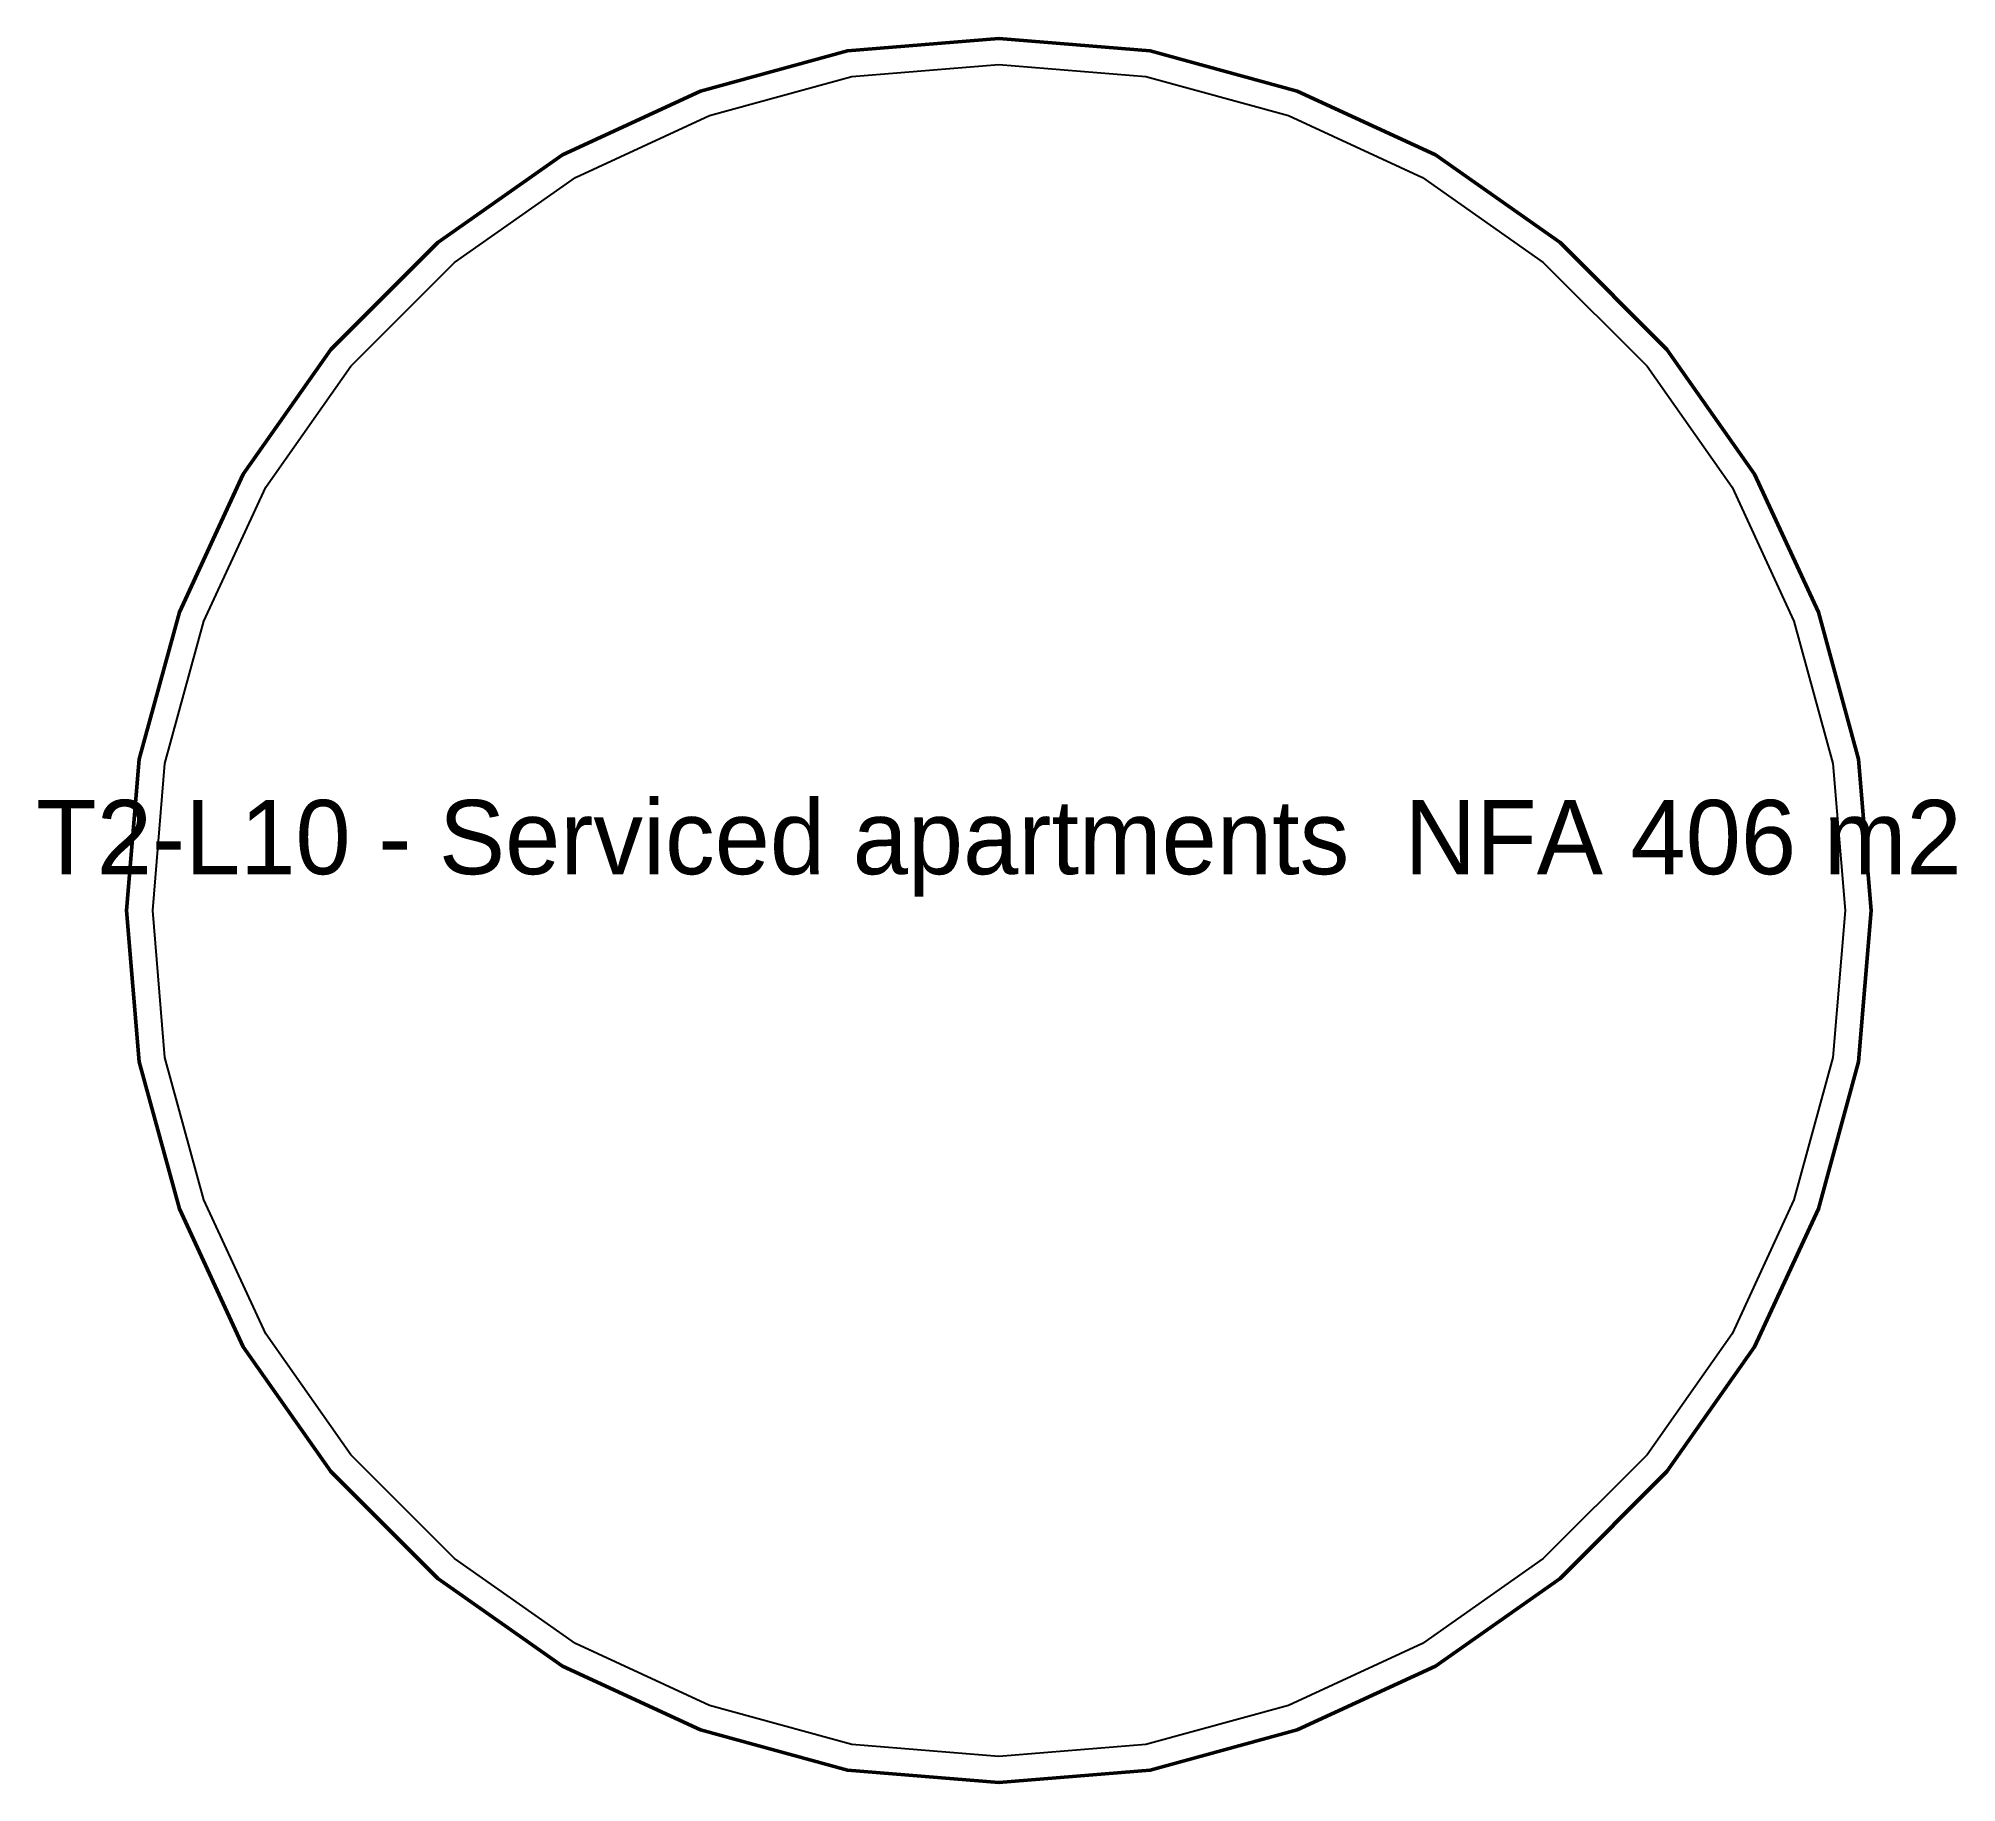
# Model space of a CAD drawing. Header units: metres. Extents: x 50.1 to 75.9, y -38.8 to -15.2.
import ezdxf
from ezdxf.enums import TextEntityAlignment as Align

# ---------------------------------------------------------------- set-up
doc = ezdxf.new("R2010")
doc.units = ezdxf.units.M
doc.layers.add('TEXT', color=250, linetype='Continuous')
doc.layers.add('WALL', color=7, linetype='Continuous')

msp = doc.modelspace()

# ---------------------------------------------------------------- linework, layer by layer
at = {"layer": 'WALL', "lineweight": 50}
msp.add_lwpolyline([(74.75, -27), (74.58, -24.96), (74.04, -22.98), (73.18, -21.12), (72, -19.44), (70.56, -18), (68.88, -16.82), (67.02, -15.96), (65.04, -15.42), (63, -15.25), (60.96, -15.42), (58.98, -15.96), (57.12, -16.82), (55.44, -18), (54, -19.44), (52.82, -21.12), (51.96, -22.98), (51.42, -24.96), (51.25, -27), (51.42, -29.04), (51.96, -31.02), (52.82, -32.88), (54, -34.56), (55.44, -36), (57.12, -37.18), (58.98, -38.04), (60.96, -38.58), (63, -38.75), (65.04, -38.58), (67.02, -38.04), (68.88, -37.18), (70.56, -36), (72, -34.56), (73.18, -32.88), (74.04, -31.02), (74.58, -29.04)], close=True, dxfattribs=at)
at = {"layer": 'WALL'}
msp.add_lwpolyline([(74.399, -27), (74.234, -28.979), (73.71, -30.9), (72.876, -32.705), (71.731, -34.334), (70.334, -35.731), (68.705, -36.876), (66.9, -37.71), (64.979, -38.234), (63, -38.399), (61.021, -38.234), (59.1, -37.71), (57.295, -36.876), (55.666, -35.731), (54.269, -34.334), (53.124, -32.705), (52.29, -30.9), (51.766, -28.979), (51.601, -27), (51.766, -25.021), (52.29, -23.1), (53.124, -21.295), (54.269, -19.666), (55.666, -18.269), (57.295, -17.124), (59.1, -16.29), (61.021, -15.766), (63, -15.601), (64.979, -15.766), (66.9, -16.29), (68.705, -17.124), (70.334, -18.269), (71.731, -19.666), (72.876, -21.295), (73.71, -23.1), (74.234, -25.021), (74.399, -27)], close=True, dxfattribs=at)

# ---------------------------------------------------------------- texts
at = {"layer": 'TEXT'}
msp.add_text('T2-L10 - Serviced apartments  NFA 406 m2', height=1, dxfattribs=at).set_placement((63, -26.011), align=Align.MIDDLE_CENTER)

doc.saveas('drawing.dxf')
